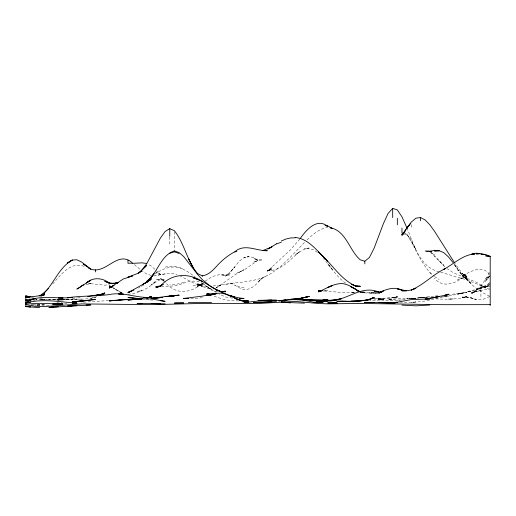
<?xml version="1.0" encoding="UTF-8"?>
<svg xmlns="http://www.w3.org/2000/svg" width="516" height="516" viewBox="0 0 516 516"><rect width="100%" height="100%" fill="white"/><g stroke="black" fill="none" stroke-linecap="round" stroke-linejoin="round"><path stroke-width="0.39" stroke-dasharray="2.58 1.94" d="M489.426 272.629C485.046 280.717 479.783 288.928 471.624 293.636L476.268 290.502L471.624 293.398L476.268 291.011L471.624 293.153L476.268 291.301L471.624 292.656L489.426 288.612M489.736 276.002L485.556 281.355L490.2 275.563M485.556 288.238L485.556 287.515L489.736 282.252M299.802 239.018L290.514 249.757L267.294 271.3L271.938 267.746L267.294 271.074L271.938 268.778L267.294 270.894L271.938 269.733L267.294 270.61C281.104 271.293 290.121 259.393 299.802 251.518L295.158 255.046L299.802 251.737L304.446 249.273L309.09 247.983L304.446 248.731L309.09 248.506L313.734 249.731L317.798 252.775M52.632 283.968C60.849 274.873 71.472 260.096 85.514 266.914M304.446 242.462L290.514 257.045L281.226 265.901L271.938 272.996L262.65 277.976L258.006 281.826L262.65 277.711L267.294 275.634M489.684 276.079L485.556 280.246L490.2 275.789M307.026 239.959C312.844 234.393 319.385 228.594 327.666 227.485M154.677 274.222C162.85 268.32 174.066 264.244 183.702 269.191M440.664 272.235L466.98 279.93L485.556 287.522L489.62 284.277M143.648 284.98L138.591 288.051M205.181 281.207C210.941 276.847 218.113 273.209 225.498 275.299L220.854 274.983L230.142 274.893L225.498 275.48L230.142 273.474L225.498 276.125L230.142 272.022L234.786 266.985L230.142 272.28L239.43 261.031L244.074 257.574L248.718 256.755L244.074 257.671L248.718 256.413L253.362 257.536L258.006 260.07L253.362 258.445L258.006 259.78L262.65 259.922L258.006 260.354L253.362 262.283L258.006 260.296L244.074 269.965L234.786 273.944M489.536 289.56L480.912 285.264L485.556 286.993L489.426 286.141L485.556 286.838L480.912 286.393L485.556 286.993L490.2 283.819M216.21 292.398L202.278 283.245C190.707 293.552 175.279 295.275 165.126 281.91M216.21 287.922C225.453 281.768 234.064 274.718 244.074 269.687L239.43 272.196M489.536 283.523L480.912 287.793L476.268 289.373L485.556 285.909L476.268 289.302L466.98 291.804L471.624 291.089L466.98 291.269C473.643 291.914 479.648 288.883 485.556 286.303L476.268 290.063L489.536 285.335M489.536 296.397C484.279 300.002 477.487 300.725 471.624 298.19L476.268 299.319L466.98 297.1L471.624 297.59L462.336 297.048L466.98 296.906L462.336 297.39L466.98 296.726L462.336 297.616L466.98 296.616C455.705 300.067 443.766 299.145 432.15 298.758M35.752 299.886L37.081 299.235M96.795 296.661C88.997 299.777 80.451 298.97 72.246 299.177L81.534 299.119M442.438 296.713C428.125 302.066 412.452 302.466 397.326 303.021M466.98 276.905L457.692 279.601L462.336 277.795C454.344 284.155 441.657 287.863 434.472 278.176M213.114 285.948C222.061 285.316 230.51 282.781 239.43 282.626C247.267 281.517 255.188 280.427 262.65 277.666C257.613 282.942 252.118 289.908 244.074 289.599C238.914 288.489 235.096 284.651 230.142 283.02M153.516 275.538C161.218 275.009 169.409 271.732 177.065 274.731M183.702 282.529L174.414 284.748L169.77 284.935M192.99 285.916L197.634 284.684L202.278 284.484L197.634 286.148L202.278 283.671L197.634 286.425L202.278 283.497L197.634 286.303L202.278 283.942L197.634 285.993L202.278 284.51L197.634 285.567L202.278 285.129L197.634 284.561L202.278 286.199L197.634 284.064L206.922 288.528L211.566 289.018M402.744 234.38L406.614 233.406L405.066 233.316M202.278 297.435L197.634 298.545L188.346 298.693M485.556 286.993L489.426 286.135M480.912 290.54L471.624 292.411L476.268 291.501M165.126 273.957L155.838 275.596M165.126 267.178C176.272 263.799 186.902 270.565 195.312 277.182M86.178 284.516L90.822 283.703L104.754 285.174L109.398 284.742M412.806 298.629L415.902 298.196L411.258 298.454L415.902 298.248L412.032 298.629M127.974 294.314C138.333 293.101 148.647 288.908 155.838 281.162L151.194 284.748L160.482 279.485L155.838 279.614L165.126 279.885L160.482 279.24L163.798 281.097M225.498 284.432L234.786 283.245M444.534 296.339L453.048 295.12L466.98 292.23L457.692 294.01L466.98 292.353L449.178 294.61M435.246 296.036L439.116 295.571M433.698 296.216L417.45 297.977M77.664 297.829L81.534 297.397M411.258 298.712L414.354 298.371M420.54 297.7L425.184 297.3L418.224 297.951L429.828 296.9M64.5 303.789L67.596 303.473M416.676 298.119L429.828 297.222M415.902 298.138L408.936 298.68M56.76 303.137L58.308 303.002L55.986 303.118L62.178 302.886M408.162 298.706L406.614 298.764L415.902 298.222M44.376 304.595L36.636 305.098M56.76 300.299L76.89 299.119M441.438 296.99L448.404 296.797L441.438 296.764M323.022 291.03L327.666 290.663L324.57 290.772M414.354 298.345L388.038 299.106L392.682 299.254L388.038 298.957L397.326 300.054L401.97 299.983L397.326 300.338L388.038 300.37L378.75 299.667L383.394 299.848L378.75 299.783L383.394 299.802L369.462 300.654M72.246 298.242L76.89 297.919M67.596 299.519L58.308 300.138L72.246 299.267M108.624 300.57L81.534 302.292M378.75 298.661L383.394 298.487L374.106 298.654L383.394 298.358L397.326 296.868L383.394 299.048L374.106 299.099M353.982 292.475L341.598 292.488L323.796 290.914M49.02 305.214L35.862 305.259M359.4 301.854L352.434 301.847M362.496 292.062L374.106 292.495M353.982 292.437L350.886 292.52L355.53 292.488M161.256 286.154C168.887 286.548 176.582 286.264 183.702 283.116C189.662 280.93 196.512 279.936 202.278 283.245M44.376 304.446L31.992 304.44M39.732 298.661L42.828 298.635M31.218 297.803L33.54 297.809M49.02 299.751L39.732 299.764L72.246 299.577L49.02 299.751L58.308 299.841L53.664 299.809M360.174 292.372L364.818 292.404L360.174 292.333L369.462 293.307L377.976 293.262L369.462 293.307M238.656 300.983L225.498 299.964L212.231 295.662M217.758 291.843L216.21 291.792L211.566 290.031L206.922 286.728L211.566 289.599L206.922 286.754L202.278 282.936M31.218 304.943L33.54 305.072M374.106 292.456L369.462 292.166L373.332 292.437M152.742 300.112L149.646 299.906M148.872 299.854L143.454 299.422M31.218 304.975L32.766 305.079M360.948 291.843L364.818 292.12L362.496 292.127L364.818 292.507L362.496 292.146M206.922 286.206C197.015 286.341 188.888 280.207 180.387 276.054M232.464 298.177L225.498 296.945L218.861 293.946M32.766 299.97L35.088 300.254M244.074 287.573L239.43 286.761L234.786 285.051M439.116 271.816C419.747 267.159 414.309 245.242 407.485 229.259M151.194 275.473L146.55 273.925L142.571 271.293M404.621 234.032L406.614 234.709L411.258 239.985L406.614 233.8L415.902 249.531L411.258 240.953C416.767 253.227 423.191 265.224 432.15 275.351M112.714 287.728L118.686 291.095L112.714 287.657M122.002 292.907L118.686 291.488L112.714 287.567M122.002 292.862L118.686 291.321L122.666 293.359M160.482 274.293L155.838 271.997L160.482 274.428L151.194 265.953L147.879 264.16M489.536 296.197C481.028 292.075 473.011 286.864 466.98 279.453L471.624 283.994L462.336 275.215M485.556 287.547L476.268 282.2L462.336 276.46L466.98 278.885L462.336 275.937L466.98 279.259L462.336 275.08L457.692 269.862L462.336 275.189L453.977 264.14M434.472 276.557L439.116 279.446M430.409 252.24L434.472 255.072L430.989 252.311M345.662 283.103C336.4 276.847 330.853 266.778 323.487 258.613M165.126 281.839L160.482 278.376L163.965 281.026M466.98 279.117L462.336 275.383L466.98 278.595L453.048 272.571L447.243 268.726M444.921 266.817L430.86 252.421M134.36 264.592L140.165 269.41M489.62 274.46C481.912 264.211 470.985 271.59 462.336 275.725L466.98 274.867L462.336 274.331L466.98 275.918L462.336 273.822L466.98 277.066L462.336 273.532L466.98 278.15L462.336 273.512L455.157 263.728M429.828 272.261L433.892 276.021M439.116 260.903L443.76 265.269L434.472 256.02M453.977 264.173L457.692 269.152L453.977 263.889M480.912 289.411L480.912 297.016M411.258 224.705L411.258 227.582M174.414 231.716L174.414 249.873M169.77 236.979L169.77 244.139M489.536 276.189L485.556 278.582L489.536 276.208M220.854 285.135L216.21 287.638L220.854 285.161M37.081 299.261L35.752 299.919L37.081 299.248M95.466 297.19L90.822 298.287L95.466 297.197M462.336 293.172L457.692 294.217L462.336 293.172M397.326 296.835L392.682 297.532L397.326 296.868M141.906 290.708L137.262 291.392L141.906 290.753M405.066 299.667L402.744 299.912L405.066 299.667M415.902 301.931L411.258 302.357L415.902 301.944M397.326 297.042L392.682 297.422L397.326 297.042M44.376 299.661L39.732 299.848L44.376 299.699M383.394 299.783L378.75 299.899L383.394 299.802M39.732 304.975L35.088 305.085L39.732 305.001M453.048 298.957L448.404 299.054L453.048 298.977M90.822 283.703L87.726 283.69L90.822 283.723M62.952 299.661L58.308 299.603L62.952 299.661M336.954 300.699L335.406 300.628L336.954 300.699M383.394 299.938L378.75 299.667L383.394 299.938M202.278 286.503L197.634 283.632L202.278 286.561M332.31 269.416L327.666 263.67L332.31 269.416"/><path stroke-width="0.77" d="M151.194 277.195L153.981 273.686L151.194 277.195L146.55 281.601C157.593 273.422 160.547 255.091 174.414 250.918L179.058 252.543L183.702 256.562L197.634 274.48L202.278 279.608L210.986 286.702M405.221 230.871L401.97 235.315L406.614 228.246L409.194 225.182M401.97 234.838L406.15 229.555M300.267 238.444C306.143 230.091 316.953 217.494 327.666 226.35L325.015 225.486M410.794 223.312L406.614 228.498L411.258 222.099L415.902 218.184L420.54 217.559L425.184 220.003L429.828 224.789L434.472 231.22L454.738 263.115M44.376 292.849C54.38 282.568 59.327 267.294 72.246 260.045L76.89 259.78L81.534 262.012L90.822 269.12L83.521 264.153L86.178 265.811M407.195 228.536L401.97 216.83L397.326 209.928L392.682 208.38L388.038 213.534L383.394 223.654L374.106 248.241L369.462 257.426L364.818 261.251L364.818 263.902M147.066 282.142L151.194 277.673L147.066 281.988M48.504 288.412L44.376 292.404L39.732 295.861L44.376 294.952L35.088 296.358L25.8 297.074L30.444 296.894L25.8 296.906M152.936 275.338L151.194 277.008L152.355 276.079M401.97 234.696L404.292 232.497M41.061 296.113L44.376 293.61L42.634 295.171M147.131 282.007L151.194 278.388L146.55 282.2M42.634 295.262L44.376 293.752L42.054 295.591M138.423 273.067L146.55 265.559L141.906 270.158L146.55 264.011L160.482 237.928L165.126 231.484L169.77 228.64L174.414 230.71C184.58 243.662 186.973 261.057 197.634 273.661L202.278 275.802C210.502 274.854 215.217 267.082 220.854 261.909C224.989 257.877 229.71 254.523 234.786 251.782C244.545 243.159 256.291 251.04 267.294 250.712L264.198 250.647M267.875 249.093L276.582 243.771M138.591 273.151L141.906 270.939L137.262 273.615L127.974 277.208L132.618 275.931L123.33 278.975L109.398 288.063L114.042 285.361L109.398 287.78L112.714 286.496L109.398 287.515L110.946 287.244M163.14 284.335L160.482 286.051C171.551 273.306 188.604 272.616 202.278 281.433C215.301 288.947 228.627 297.5 244.074 298.442L239.43 298.39M42.389 295.287L44.376 294.004L41.061 295.829M163.14 284.284L160.482 285.941L155.838 287.767L160.482 286.154L155.838 286.49L160.482 286.167M142.571 284.484L151.194 279.446L147.215 281.807M401.97 234.574L403.299 233.806M269.952 248.028L271.938 246.932L262.65 250.615M142.571 284.522L146.55 282.342L127.974 292.778L132.618 290.482L127.974 292.372L133.947 290.076M100.775 294.971L104.754 292.875L100.11 294.933L104.754 293.333L100.11 294.681L95.466 295.429L104.754 293.707L87.726 296.481M41.061 295.874L44.376 294.152L39.732 295.894M81.534 286.38L76.89 289.057L90.822 280.246L86.178 282.962C92.951 276.957 102.607 277.627 109.398 283.194L104.754 281.233L109.398 282.968L107.85 282.626M369.462 299.493L374.106 297.345L369.462 299.39L374.106 297.674C362.38 302.737 349.364 300.815 336.954 301.318L346.242 301.415M447.075 294.752L448.404 294.178L444.424 295.346M281.226 241.036L285.87 239.056L290.514 237.947L295.158 237.831M322.365 290.398L318.378 291.895C325.983 288.799 333.123 283.716 341.598 283.529C348.648 283.987 354.189 288.715 360.174 291.908L356.195 289.94L360.174 291.721L357.523 290.934M234.786 252.027L236.773 251.286M147.215 298.009L151.194 296.597L147.215 297.906M276.582 243.875L281.226 242.256M27.129 301.176C41.409 294.301 57.231 299.506 72.246 297.3L67.596 297.771C81.444 295.629 95.531 296.487 109.398 294.533C123.543 291.617 137.159 298.461 151.194 297.371L143.454 297.506L146.55 297.693L151.194 297.113L146.55 297.874L151.194 296.861L147.324 297.919M366.147 300.615L368.805 299.712L366.147 300.609M322.365 290.366L318.378 291.669L321.474 291.011M208.245 295.494L216.21 293.436L202.278 296.152L183.702 298.461L188.346 298.338L183.702 298.345L186.024 298.519M27.793 301.002L30.444 300.157L26.574 301.047L30.444 300.338L25.8 300.641M169.77 253.266L174.414 251.827L179.058 253.453M114.042 283.548L118.686 282.4L114.042 283.529L117.138 283.084M25.8 302.976L30.444 302.041L25.8 303.002C42.557 298.338 59.933 301.989 76.89 303.169L72.246 303.124M395.004 302.853L388.038 303.131L397.326 302.208L411.258 299.583L425.184 299.099L448.404 294.668L444.534 295.391M81.534 285.496L83.856 285.006M300.576 298.538L309.09 296.365L299.802 298.506L278.904 300.725M429.828 298.345L439.116 296.629L434.472 297.422M281.226 301.325C291.953 298.351 303.079 299.777 313.734 302.26M381.846 292.153L378.75 292.74C386.02 289.418 394.205 286.18 401.97 290.147L397.326 288.941L406.614 290.805M393.456 303.111L397.326 302.421L388.038 302.982L395.004 303.008L388.038 302.905L395.004 302.776M172.866 295.92L179.058 295.081L169.77 296.087M221.628 291.811L225.498 291.166L220.854 291.766L223.176 291.804M159.708 297.719L151.194 298.409L169.77 295.984L179.058 295.384M155.838 298.1L160.482 297.377L151.194 298.274L159.708 297.693M82.308 301.092L95.466 299.428L72.246 301.944L86.178 300.531L72.246 301.808L76.89 301.647M165.126 296.552L174.414 295.874L169.77 295.984M117.912 282.955L109.398 283.445L111.72 283.548M299.802 298.7L290.514 299.299C304.479 298.783 318.333 301.576 332.31 300.725L316.056 301.022L327.666 300.757L323.022 300.834M25.8 299.544L35.088 298.796M161.256 297.5L162.804 297.345M214.662 293.978L211.566 294.294L216.21 293.54L211.566 294.372L206.922 294.12L214.662 294.243M123.33 299.719L132.618 299.615L127.974 300.048L137.262 299.267L123.33 299.719L109.398 300.86L114.042 300.467L109.398 300.641L113.268 300.583M244.074 302.608L248.718 302.202L244.074 302.615C257.69 301.112 271.41 299.054 285.096 301.112M114.042 300.428L123.33 299.744L118.686 299.99M429.828 305.014L415.902 305.846L401.97 305.111M25.8 304.008L39.732 303.331L62.952 304.059L52.116 304.188M216.21 293.823L206.922 294.481L214.662 294.236M49.02 307.401L90.822 304.924L86.178 305.117M302.898 300.002L313.734 299.641L327.666 300.112L323.022 299.99L327.666 300.112L326.118 300.073M88.165 267.823C104.871 277.814 117.068 248.448 132.618 263.154L127.974 263.263L127.974 260.129M53.664 307.097L49.02 307.336L58.308 306.788M72.246 305.865L67.596 306.046L76.89 305.64M381.846 291.927L374.106 291.856L378.75 292.088C360.787 284.226 345.681 302.176 327.666 300.557L336.954 299.673L341.598 298.687L332.31 300.26L327.666 300.486L332.31 300.422L327.666 300.338L333.858 300.557L327.666 300.267L332.31 300.486M290.514 299.39L299.802 299.293M431.376 251.408L429.828 251.466L434.472 250.299L439.116 250.821L434.472 250.957L439.116 250.647L443.76 252.653L448.404 256.852L453.048 262.579M183.702 302.834L174.414 303.06L183.702 303.124M474.72 254.027L471.624 254.136L476.268 253.15L479.364 253.595M323.022 300.905L318.378 300.892L327.666 300.738L316.056 301.009M188.346 302.647L211.566 302.608M111.72 286.78L109.398 286.851L111.72 287.122M53.664 304.163L62.952 303.969L58.308 304.008M479.364 253.846L476.268 253.911L480.912 253.433L484.892 254.62M271.938 301.679L253.362 302.563L276.582 301.641M132.618 263.334L141.906 262.857L146.55 263.444M474.72 253.988C462.871 254.575 453.861 264.057 443.76 269.326L445.753 268.359C433.337 274.099 423.855 284.703 411.258 290.095L415.902 288.257L411.258 289.986L406.614 290.753L401.97 290.824L405.84 290.805M127.974 299.661L132.618 299.615M262.65 300.351L271.938 300.267L258.006 300.357L276.582 300.254L267.294 300.306L271.938 300.273M114.042 300.57L118.686 300.538M346.242 301.267L336.954 301.273M332.31 303.047L336.954 303.021L327.666 302.898L336.954 303.034M241.752 300.989L248.718 301.092L239.43 300.415L248.718 301.292L239.43 300.131L244.074 301.08L234.786 298.377L239.43 299.996L225.498 294.094L220.854 293.133L216.21 293.346L211.566 294.372L206.922 293.914L208.245 294.294M369.462 302.621L364.818 302.337L392.682 302.937L397.326 302.292L388.038 302.905M313.734 302.37L323.022 302.602L313.734 302.112M364.818 302.389L374.106 302.499M322.248 290.676L318.378 290.669L319.926 290.785M304.446 303.137L281.226 302.305L290.514 302.763L285.87 302.537M388.038 302.982L392.682 303.002M357.078 286.174L360.174 286.193L355.53 286.058L360.174 286.651L355.53 285.929L351.551 284.252L355.53 286.012C341.792 279.827 333.491 266.54 323.022 256.329C315.16 248.493 307.039 238.437 295.158 237.489M490.2 304.646L443.76 304.685L360.174 303.447L327.666 303.847L318.378 303.505L295.158 301.383L258.006 303.505L197.634 303.55L151.194 304.646L81.534 303.905L44.376 306.562L35.088 306.259L25.8 304.646M132.618 298.113L141.906 299.022L127.974 297.603L141.906 298.758L137.262 298.777L151.194 298.925L165.126 301.344L160.482 300.718M155.838 303.64L151.194 303.569L165.126 303.847M160.482 303.756L137.262 303.44L140.358 303.672M425.184 251.002L431.376 251.169M346.242 301.473L350.886 301.576L341.598 301.292L348.564 301.621M388.038 302.866L378.75 302.615M53.664 303.808L58.308 303.937M318.378 302.44L323.022 302.595M39.732 307.62L25.8 306.601L25.8 295.352L29.115 297.106M403.518 233.226L401.97 233.135L401.97 228.053M483.234 254.652L480.912 254.485L485.556 254.485L490.2 256.452L485.556 255.813L490.2 256.226L490.2 305.453M309.09 300.106L313.734 300.435M139.584 303.685L137.262 303.511L139.584 303.66M225.498 291.843L220.854 291.443L216.21 290.024L220.854 291.521L216.21 289.689L211.566 287.122M329.988 227.691C346.075 230.446 349.158 250.247 360.174 259.8L364.818 261.251M137.262 298.732L139.584 299.003M114.042 283.658L107.076 282.426M426.732 251.279L428.28 251.556M111.72 286.883L109.398 286.374L111.391 287.186M330.762 228.162L332.31 228.498L327.666 225.866L325.344 225.35M208.47 294.288L206.922 293.914L209.244 294.449M357.852 291.018L360.174 291.695M197.634 279.259L192.99 277.711L202.278 281.433M111.391 286.87L109.398 285.812L111.391 286.922M323.022 256.329L318.378 252.04L327.666 261.219M420.54 217.559L420.54 220.835M397.326 218.3L397.326 224.866M392.682 208.38L392.682 217.565M202.278 275.802L202.278 276.434M174.414 250.918L174.414 251.827M169.77 228.64L169.77 236.302M95.466 269.778L95.466 271.938M72.246 260.109L67.596 262.928L72.246 260.109M383.394 290.94L378.75 293.204L383.394 290.966M332.31 285.516L327.666 287.547L332.31 285.516M30.444 299.97L27.793 301.105L35.088 298.577L30.444 299.97M211.566 294.404L207.696 295.404L216.21 293.668L211.566 294.404M309.09 296.487L299.802 298.5L309.09 296.487M369.462 299.467L364.818 300.499L350.886 301.234L360.174 300.957L369.462 299.467M211.566 294.855L206.922 295.404L211.566 294.855M285.87 299.977L281.226 300.512L285.87 299.977M81.534 301.215L77.664 301.57L81.534 301.215M114.042 300.467L109.398 300.764L114.042 300.531M280.452 300.731L278.904 300.828L280.452 300.712M141.906 298.641L137.262 298.874L141.906 298.674M429.828 298.964L425.184 299.106L429.828 298.964M141.906 303.531L137.262 303.666L141.906 303.582M336.954 303.015L332.31 303.021L336.954 303.027M62.952 297.977L58.308 297.932L62.952 297.996M323.022 300.757L318.378 300.699L323.022 300.757M76.89 303.144L72.246 302.802L76.89 303.163M369.462 302.473L364.818 302.37L369.462 302.524M141.132 303.672L137.262 303.576L141.132 303.666M117.138 283.478L114.042 283.394L117.138 283.465M123.33 294.139L118.686 293.997L123.33 294.139M318.378 300.673L313.734 300.512L318.378 300.693M27.348 306.691L25.8 306.601L27.348 306.691M30.444 306.878L28.896 306.781L30.444 306.878M234.786 296.958L230.142 295.694L234.786 296.977M355.53 289.179L350.886 286.735L355.53 289.224M192.99 267.52L188.346 258.497L192.99 267.533"/></g></svg>
